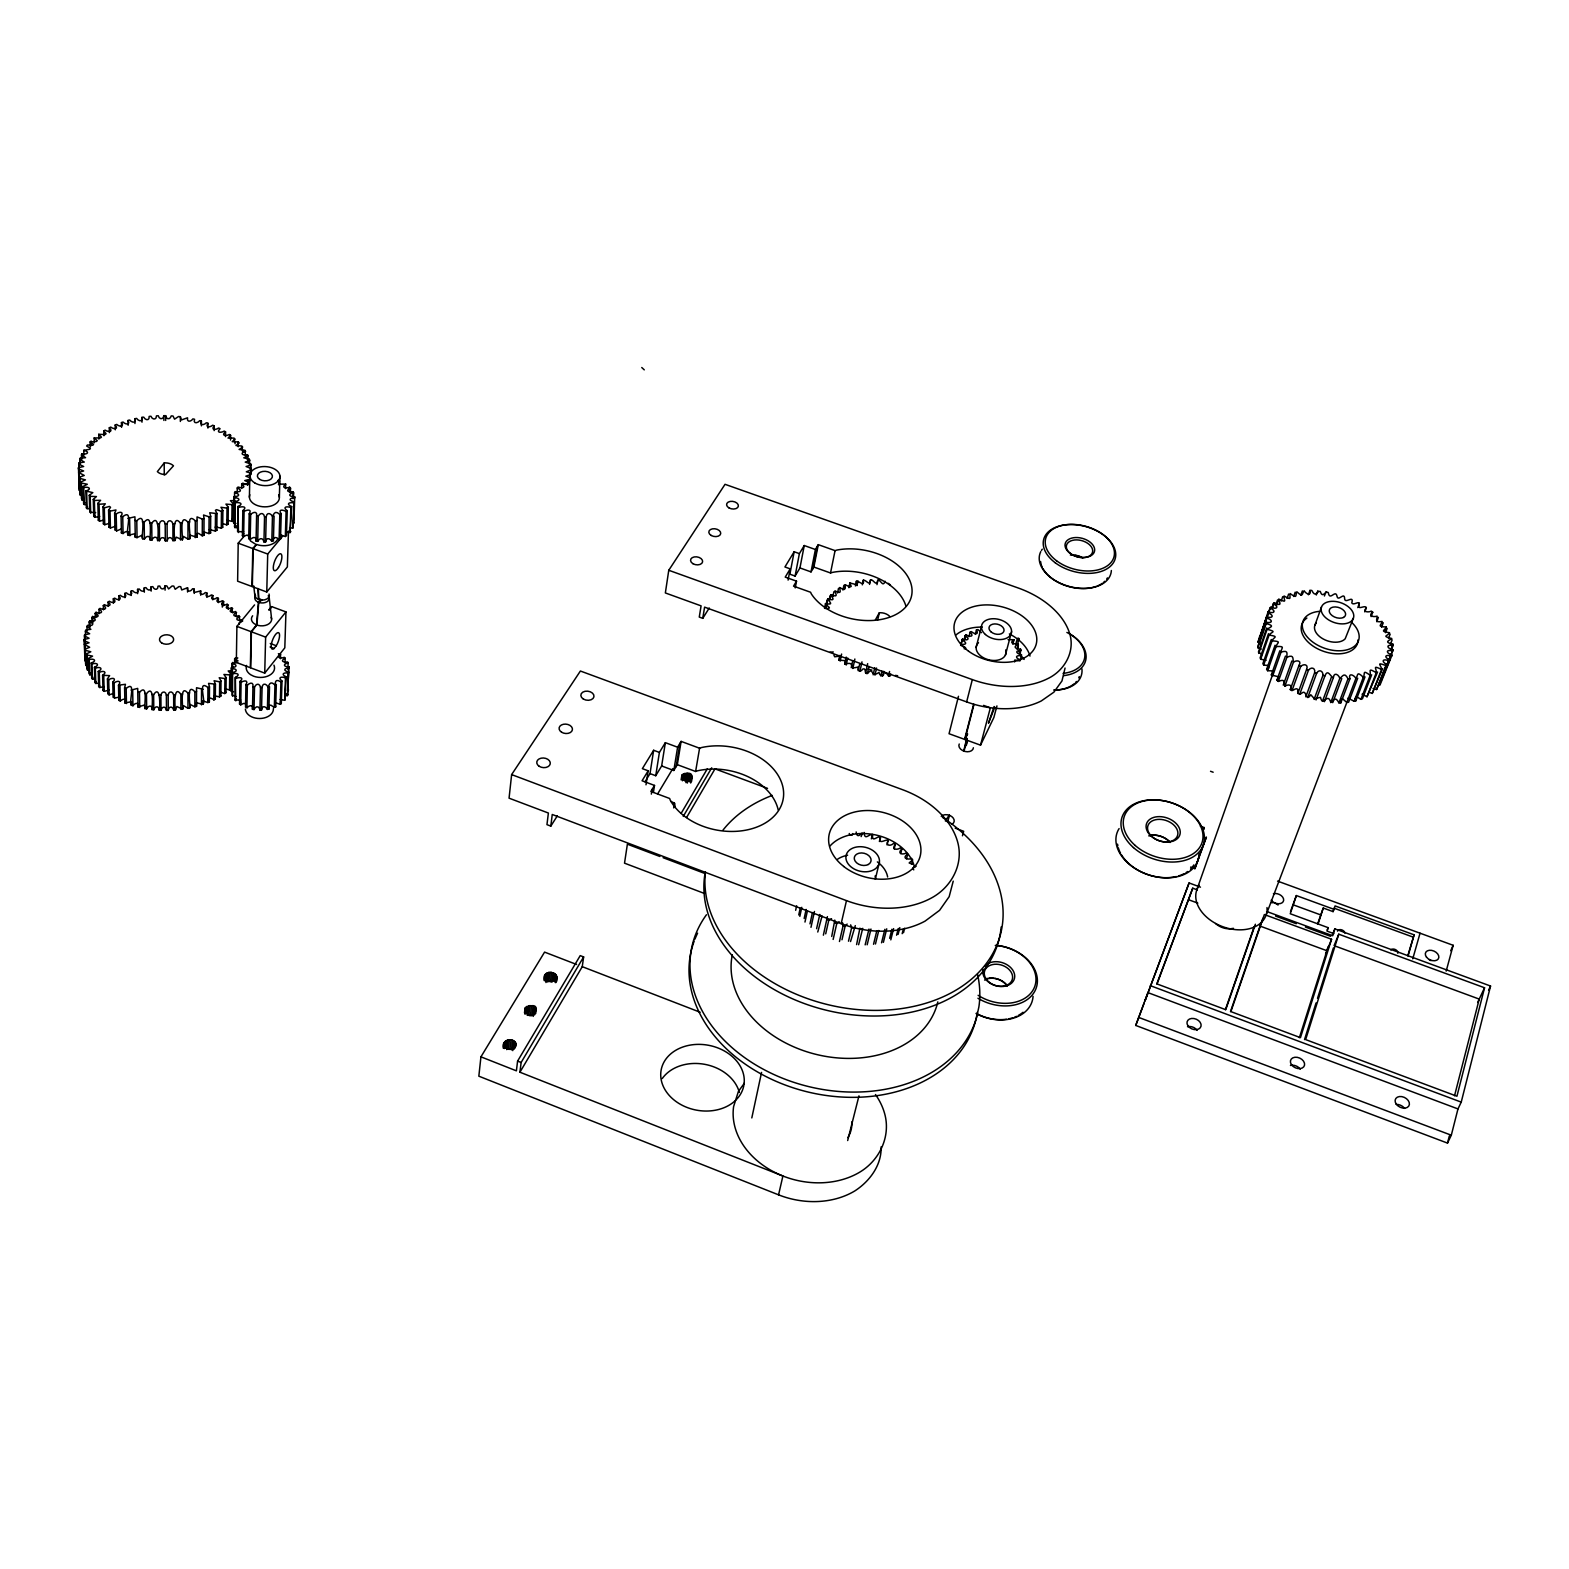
<?xml version="1.0" encoding="UTF-8"?>
<svg xmlns="http://www.w3.org/2000/svg" width="1569" height="1569" viewBox="0 0 1569 1569"><rect width="100%" height="100%" fill="white"/><g stroke="black" fill="none" stroke-linecap="round" stroke-linejoin="round"><path stroke-width="1.5" d="M187.554 592.023L187.554 587.728L181.729 589.964L180.71 586.708L179.023 586.531L175.198 589.277L173.767 586.1L172.06 586.002L168.628 588.963L166.785 585.865L165.059 585.865C164.706 589.924 160.705 589.983 159.763 586.041L158.057 586.139C158.057 590.513 154.095 590.14 152.801 586.629L151.114 586.826C151.467 591.278 147.663 590.787 145.937 587.591L144.27 587.885C145.368 592.533 141.132 591.866 139.21 588.963L137.582 589.356C139.484 594.082 134.64 593.455 132.659 590.689L131.09 591.18L131.168 595.494M232.31 670.787L228.191 670.944L230.82 673.984L229.721 674.905L223.936 674.474L226.152 677.671L224.936 678.534L219.209 677.749L221.013 681.064L219.68 681.848L214.07 680.73L215.443 684.143L208.559 683.398L209.481 686.889L207.951 687.516C197.243 678.926 205.97 701.068 203.087 704.344L196.498 702.794L196.498 706.364L194.85 706.795L190.124 704.422L189.672 707.992L187.966 708.325L187.966 693.263C179.611 683.143 182.945 706.521 182.651 709.188L176.866 706.521L175.493 709.992L173.728 710.11C172.767 706.03 168.667 705.952 168.256 710.345L166.471 710.365C165.941 705.972 161.882 706.148 161.019 710.286L159.234 710.188C158.861 705.579 155.017 705.815 153.801 709.776L152.036 709.58C152.566 704.775 148.251 705.207 146.682 708.855L144.936 708.56L144.387 704.991L138.033 707.089C139.916 702.167 134.954 702.539 132.953 705.736L131.325 705.226C128.481 701.774 136.66 679.789 126.167 688.438L124.598 687.85L125.461 684.3L118.499 685.202C122.362 680.671 116.871 680.358 114.125 682.986L112.752 682.221C117.204 677.945 111.83 677.396 108.712 679.75L107.437 678.906L109.634 675.631L102.593 675.298C108.006 671.807 103.064 670.277 99.278 672.395L98.259 671.414C104.064 668.394 99.396 666.276 95.336 668.316L94.454 667.296C100.494 664.707 96.454 662.295 91.963 664.04L91.218 662.961C97.455 660.882 93.924 658.097 89.178 659.588L88.57 658.47L92.571 656.136L86.981 654.979L86.53 653.842L90.806 651.763L85.412 650.292L85.118 649.115L89.649 647.291L84.334 644.329L89.06 642.78L84.157 640.721L84.177 639.524L89.06 638.269L84.471 635.916L84.648 634.739L89.668 633.758L85.412 631.169L85.746 630.012L90.865 629.326L86.981 626.502L87.452 625.364C92.336 626.561 95.552 623.54 89.139 621.952L89.766 620.853C94.375 622.285 98.278 619.461 91.885 617.539L92.649 616.48C96.788 618.127 101.24 615.852 95.179 613.322L96.062 612.322C99.886 614.126 104.672 612.283 99.004 609.302L100.024 608.36C103.397 610.38 108.791 608.85 103.319 605.536L104.456 604.653C107.516 606.791 113.105 605.732 108.104 602.045L109.359 601.221C112.125 603.477 117.773 602.869 113.321 598.828L114.655 598.103C117.185 600.456 122.794 600.26 118.911 595.945L120.342 595.279C122.696 597.75 127.972 597.966 124.853 593.396L126.363 592.807C128.501 595.436 133.561 595.887 131.09 591.18M196.792 533.99L197.008 537.226L190.28 535.225L189.79 538.755L187.986 539.069L187.986 522.261C178.768 511.827 182.965 536.99 182.377 539.854L176.277 537.147L174.826 540.56L172.963 540.658C171.904 536.618 167.746 536.382 167.197 540.834L165.314 540.834C164.667 536.461 160.646 536.618 159.528 540.677L157.645 540.56C157.547 535.912 153.311 536.284 151.918 540.069L150.055 539.873C150.389 535.088 146.172 535.559 144.407 539.069L142.583 538.755L141.995 535.206L137.052 537.637L135.267 537.226L135.189 533.656L128.207 535.284C125.03 531.695 134.051 507.826 122.735 516.691L121.088 516.083C124.461 511.219 118.773 511.553 116.184 514.102L114.635 513.396L116.008 509.964L110.026 511.141L108.575 510.356L110.536 507.258L109.399 506.434L104.299 507.866L102.966 507.003L105.28 503.806L99.063 504.277L97.866 503.355L100.612 500.295L94.356 500.433L93.277 499.452L96.435 496.569L90.198 496.353L89.276 495.314L92.826 492.627L85.864 490.999C92.551 488.959 88.55 486.213 83.706 487.626L83.079 486.508L87.315 484.252L81.411 483.036L80.941 481.899L85.452 479.879L79.744 478.349L79.45 477.192L84.236 475.446L78.627 472.446L83.628 470.975L78.45 468.856L78.47 467.68L83.647 466.503L78.803 464.11L78.98 462.953L84.295 462.051L79.803 459.423L80.156 458.285L85.55 457.677L81.47 454.833L81.961 453.716C87.021 455.069 90.61 451.852 83.745 450.342L89.884 449.244L90.374 448.244L86.648 446.027L87.452 444.988L92.885 445.263L93.532 444.302L90.139 441.889L96.454 441.477L97.258 440.654L94.179 437.967L100.514 437.908L101.436 437.143L98.749 434.299L105.064 434.574L106.064 433.75L103.809 430.906L105.123 430.122C107.908 432.22 113.909 432.083 109.3 427.807L110.713 427.082C113.262 429.298 119.185 429.573 115.204 425.022L116.714 424.395C118.95 426.748 124.873 427.278 121.46 422.571L123.068 422.022C125.089 424.513 130.737 425.297 128.05 420.472L129.697 420.021C131.561 422.689 136.856 423.591 134.875 418.746L136.601 418.374C138.327 421.276 143.112 422.198 141.936 417.393L143.701 417.119C145.211 420.276 149.683 421.08 149.153 416.432L150.938 416.256C152.134 419.707 156.547 420.296 156.469 415.863L158.273 415.765C159.136 419.531 163.431 419.845 163.843 415.667L165.667 415.687C166.137 419.727 170.374 419.766 171.237 415.903L173.041 416.001L174.551 419.178L178.552 416.511L180.357 416.707L181.416 419.943L187.554 417.805C186.378 422.473 191.183 421.845 192.869 418.884L194.576 419.276C192.752 424.003 197.871 423.336 199.734 420.629L201.401 421.12L201.381 425.866M189.672 707.992C190.673 705.285 185.868 682.025 194.87 691.733L196.537 691.301L196.537 687.732L203.166 689.281M189.79 538.755C191.143 535.813 185.26 510.729 195.282 520.849L197.047 520.437L197.047 516.907L202.342 519.045L204.029 518.535L203.539 515.005L209.089 516.829L210.697 516.24L209.716 512.769L216.993 513.593L215.424 510.278L216.62 509.65L221.464 511.357L222.876 510.592L220.974 507.277L227.015 508.14L228.29 507.297L225.936 504.1L232.055 504.61L233.212 503.708L230.447 500.668L234.781 500.57M194.203 593.415L194.223 589.14L192.595 588.748C190.81 591.886 186.691 592.278 187.554 587.728M194.85 706.795L194.87 691.733M195.242 537.637L195.282 520.849M196.498 706.364L196.537 691.301M197.008 537.226L197.047 520.437M200.675 595.2L200.695 590.905L194.379 592.454L194.223 589.14M201.479 704.873L201.558 689.811M204.029 518.535L203.95 535.304L202.264 535.813L202.342 519.045M206.873 597.338L206.912 593.043L205.402 592.494C203.166 595.161 198.616 595.534 200.695 590.905M207.912 428.062L207.951 423.316L206.363 422.747C204.225 425.258 199.047 425.787 201.401 421.12M209.481 686.889L209.363 701.931L207.853 702.559L207.951 687.516M210.697 516.24L210.579 532.989L208.971 533.597L209.089 516.829M212.796 599.829L212.835 595.534L211.403 594.906C208.991 597.318 204.029 597.554 206.912 593.043M214.149 430.612L214.188 425.846L212.678 425.199C210.305 427.435 204.911 427.886 207.951 423.316M209.363 701.931C206.343 697.303 211.148 697.283 213.874 699.892L214.012 684.849M209.481 529.616L215.345 531.028L215.483 514.279M213.874 699.892L215.306 699.186L215.443 684.143M215.345 531.028L216.836 530.322L216.993 513.593M218.366 602.633L218.405 598.358L217.071 597.632C214.365 599.986 209.226 599.888 212.835 595.534M213.933 695.753L219.523 696.871L219.68 681.848M215.404 526.929L221.288 528.106L221.464 511.357M219.523 696.871L220.856 696.087L221.013 681.064M221.288 528.106L222.7 527.341L222.876 510.592M222.308 607.105L222.347 602.829M223.563 605.771L223.622 601.496L222.367 600.692C219.503 602.81 214.345 602.476 218.405 598.358M225.505 436.633L225.563 431.887L224.249 431.063C221.249 432.985 215.639 432.907 220.072 428.71L218.66 427.984C216.071 430.024 210.423 430.318 214.188 425.846M220.484 692.164L224.759 693.537L224.936 678.534M221.955 523.36L226.799 524.87L227.015 508.14M224.759 693.537L225.975 692.674L226.152 677.671M226.799 524.87L228.093 524.026L228.29 507.297M228.348 609.184L227.27 604.045C224.053 606.105 219.209 605.359 223.622 601.496M230.545 440.065L230.604 435.319L229.407 434.456C226.466 436.437 220.425 435.633 225.563 431.887M834.786 920.081L831.727 936.458M225.093 688.811L229.505 689.929L229.721 674.905M226.799 520.123L231.82 521.339L232.055 504.61M230.82 673.984L230.604 688.987L229.505 689.929M231.643 611.949L231.702 607.674C228.329 609.674 223.328 608.282 228.407 604.908M231.82 521.339L232.977 520.418L233.212 503.708M237.605 662.295L232.134 663.491C237.821 664.648 237.037 667.453 231.486 667.511L231.212 691.164L233.467 691.792M235.978 523.477L233.604 522.83L233.918 496.628C239.782 496.628 240.449 494 234.585 492.666L234.977 491.627C239.939 492.529 243.136 490.469 237.252 487.959L238.037 487.037C242.077 488.469 246.745 487.704 241.724 483.899L242.881 483.154C248.647 486.429 248.785 483.448 249.157 480.251L250.157 480.663M231.212 691.164L231.486 667.511M233.604 522.83L233.918 496.628M231.996 672.532L232.134 663.491M232.663 612.871L231.702 607.674M234.428 504.08L234.585 492.666M235.095 443.772L234.095 438.084L228.035 438.084L230.604 435.319M235.919 696.381L232.114 695.185L232.447 672.611C238.351 671.395 236.899 668.492 231.526 668.59M232.369 671.493L232.506 662.451M237.586 528.086L234.565 526.831L234.938 501.688C241.234 500.55 239.508 497.648 233.958 497.706M232.565 696.224L232.447 672.611M235.056 527.87L234.938 501.688M234.585 663.236L234.644 658.705L237.821 657.96M237.174 492.529L237.252 487.959M238.213 446.714L238.272 441.968L232.232 441.634L235.173 439.026M240.743 700.049L234.977 699.97L235.33 677.396C240.783 674.768 237.547 672.728 232.898 673.65M235.33 662.295L235.409 657.784M243.666 531.754L237.586 531.597L237.978 506.473C244.038 503.924 240.037 501.982 235.409 502.727M236.507 616.813L235.683 611.537C232.055 613.302 227.074 611.537 232.742 608.595M254.551 604.908L236.899 626.384L236.331 662.451L250.354 667.727L251.099 631.679L256.59 624.933L258.434 602.28L260.846 599.358L259.885 599.005M244.254 536.088L238.213 543.188L237.625 581.197L252.021 586.531L252.786 548.542L256.296 544.639M235.801 700.892L235.33 677.396M238.468 532.538L237.978 506.473M241.665 488.469L241.724 483.899M239.841 620.951L239.135 615.636C235.075 617.343 230.82 615.068 236.586 612.538M242.665 451.833L241.92 446.047L235.958 445.518L239.233 442.948L238.272 441.968M269.103 706.795L268.927 709.09L267.397 709.404C265.475 705.873 261.925 705.481 261.533 710.012L259.944 710.031C259.218 705.697 255.747 705.834 254.021 709.561L252.472 709.306C253.433 704.481 249.491 704.952 246.921 707.815C245.98 704.775 246.196 701.323 240.704 704.854L239.547 704.089L239.939 681.515C244.509 677.671 239.998 676.886 236.154 678.318M278.36 484.193L285.676 484.076C280.851 487.9 285.95 488.606 289.657 487.233L290.54 488.155C284.754 490.724 288.618 492.548 293.148 491.842L293.638 492.862C287.382 494 289.265 496.883 294.697 496.824L294.776 497.883C288.873 497.883 288.421 500.55 294.188 501.845L293.834 502.884C288.794 501.982 285.774 504.1 291.657 506.591L290.873 507.513C286.833 506.002 282.008 506.983 287.245 510.709L286.088 511.474C282.812 509.533 277.654 509.199 281.243 513.926L280.518 538.991L279.105 539.54C274.398 535.147 273.712 538.716 271.81 541.364C269.79 537.951 266.102 537.304 265.612 541.913L263.945 541.913C263.121 537.579 259.571 537.677 257.708 541.383L256.061 541.089C256.845 536.245 252.942 536.814 250.197 539.54C249.471 536.382 249.294 533.146 243.626 536.52L242.41 535.755L242.842 510.611C247.784 506.728 242.705 506.101 238.861 507.395M240.704 704.854L241.096 682.28L239.939 681.515M243.626 536.52L244.078 511.376L242.842 510.611M245.588 456.148L245.019 450.323L239.116 449.46L242.744 447.087M247.412 459.501L247.51 454.755C242.607 455.951 239.135 452.97 245.686 451.401M247.667 485.331L247.745 480.761M247.941 460.6L247.51 454.755M249.294 464.032L249.393 459.286L243.783 457.795L248.02 455.853M249.667 465.169L249.393 459.286M245.529 707.286L245.941 684.712C248.843 680.024 244.333 680.279 241.096 682.28M248.726 538.991L249.196 513.867C252.276 509.082 247.314 509.552 244.078 511.376M249.412 497.216L249.824 475.995M250.51 471.053L250.648 463.914L245.235 462.11L249.765 460.423M250.726 472.191L250.648 463.914M246.921 707.815L247.353 685.241C250.02 682.397 253.766 681.946 252.962 686.751L252.472 709.306M250.197 539.54L250.687 514.416C253.374 511.729 257.571 511.063 256.61 515.966L256.061 541.089M79.019 485.723L79.038 484.546M262.121 599.829L258.748 602.398L256.904 625.05L251.413 631.797L250.667 667.845L264.73 673.121L284.813 647.84L285.95 611.91L271.868 606.673L269.162 609.988M277.909 538.579A14.807 9.571 2 0 1 256.63 544.482L253.119 548.66L252.334 586.649L266.769 592.003L287.362 566.919L288.461 531.44M254.021 709.561L254.511 687.026C256.257 683.28 259.728 683.143 260.493 687.477L259.944 710.031M257.708 541.383L258.238 516.26C260.14 512.573 263.69 512.455 264.553 516.789L263.945 541.913M261.533 710.012L262.082 687.457C262.474 682.927 266.044 683.358 267.985 686.869C269.711 684.143 270.299 680.554 274.967 684.947C275.595 681.809 275.183 678.494 280.929 681.848L282.008 681.064C277.34 677.396 281.381 676.298 285.46 677.808L286.205 676.847C280.694 674.435 283.401 672.238 288.265 673.081L288.618 672.042C283.146 670.806 283.558 668.1 289.167 668.021L289.108 666.962C283.95 666.943 282.224 664.197 288.108 662.981L287.637 661.941C283.224 662.589 279.812 660.863 285.185 658.254L284.342 657.333C280.655 658.745 276.085 657.96 280.576 654.195L278.38 653.704M265.612 541.913L266.22 516.809C266.73 512.18 270.437 512.886 272.457 516.279C274.183 513.534 275.124 510.082 279.812 514.455L281.243 513.926M264.73 673.121L265.632 637.112L285.95 611.91M266.769 592.003L267.711 554.034L282.597 536.206M267.397 709.404L267.985 686.869M271.81 541.364L272.457 516.279M268.927 709.09L269.515 686.575M273.398 541.089L274.085 516.005M279.262 485.449L279.4 480.898L277.929 480.369M279.36 497.314L279.949 476.133M268.927 705.579L270.849 705.128L274.32 707.462L274.967 684.947M279.105 539.54L279.812 514.455M274.32 707.462L275.673 706.893L276.321 684.378M280.439 658.705L280.576 654.195M285.538 488.626L285.676 484.076M275.673 702.755L280.243 704.344L280.929 681.848M280.518 534.892L285.342 536.52L286.088 511.474M280.243 704.344L281.302 703.559L282.008 681.064M287.245 510.709L286.46 535.774L285.342 536.52M289.52 491.783L289.657 487.233M285.028 662.746L285.185 658.254M290.402 492.705L290.54 488.155M280.067 699.46L284.734 700.304L285.46 677.808M286.597 532.166L290.069 532.558L290.873 507.513M284.734 700.304L286.205 676.847M290.069 532.558L291.657 506.591M292.932 498.667L293.148 491.842M287.892 669.708L288.108 662.981M293.501 497.412L293.638 492.862M285.146 695.832L287.519 695.577L288.265 673.081M289.539 528.106L293.011 527.91L293.834 502.884M287.519 695.577L288.618 672.042M293.011 527.91L294.188 501.845M287.441 690.85L289.108 666.962M292.913 523.242L293.952 522.908L294.697 496.824M555.956 982.547C562.526 971.309 541.285 967.896 544.168 980.566M544.796 975.722C544.188 981.9 554.916 983.488 556.603 977.722M503.963 1043.503C503.041 1050.583 516.26 1051.505 516.123 1044.287C514.142 1036.344 500.609 1039.776 503.394 1048.347M1020.242 660.294L1021.517 654.685C1016.281 653.763 1014.378 650.527 1020.929 650.331L1020.556 649.174C1016.006 649.174 1012.064 646.546 1018.399 644.839L1017.614 643.721C1013.652 644.388 1008.749 642.957 1014.005 639.74L1008.063 639.622M279.4 480.898L278.694 483.429M864.146 832.433C864.519 841.749 869.775 832.629 872.599 835.022C871.697 843.867 878.405 834.316 880.523 837.669C878.405 845.456 885.308 838.866 888.113 840.376C885.132 845.593 890.29 846.652 893.644 843.416L895.291 844.416L894.193 848.927M131.325 705.226L131.718 701.657L124.912 702.971L124.598 687.85M823.372 935.183L827.412 916.61M890.819 674.042C889.466 680.26 887.289 671.552 884.053 672.65C883.975 677.2 879.366 676.533 879.013 672.336C870.52 678.808 873.678 666.139 867.834 673.16C863.715 675.337 866.872 667.688 862.95 668.963C860.498 672.905 856.968 670.708 858.184 666.943C846.103 670.512 857.321 660.686 844.691 664.177L846.201 657.078M128.207 535.284C130.874 530.302 125.343 530.773 123.068 533.558L121.421 532.97L121.088 516.083M1308.409 594.788L1309.958 590.415L1311.802 590.415C1315.763 598.456 1316.979 590.375 1320.255 591.415C1322.687 599.142 1325.217 590.258 1328.296 592.572C1329.688 601.712 1335.513 588.846 1337.023 596.24C1338.043 602.221 1344.535 591.219 1344.633 598.73C1344.947 604.418 1354.322 594.337 1351.772 602.947C1353.674 606.203 1360.637 599.064 1359.009 605.477C1357.46 610.655 1366.089 604.085 1366.207 608.066C1362.088 612.106 1368.756 612.616 1371.306 611.106L1372.738 612.243L1371.11 616.597M576.568 964.464L544.58 952.108L480.938 1056.839L478.839 1076.177L778.557 1194.833A77.058 61.132 14.2 0 0 854.85 1190.91C869.677 1181.32 881.758 1165.1 881.111 1146.861M511.631 774.596L846.476 900.626A85.726 61.348 13.5 0 0 931.005 898.213C951.128 887.642 963.935 864.539 957.639 841.965A85.726 61.348 13.5 0 0 902.508 789.678L580.393 671.022L511.631 774.596L509.062 798.17L548.385 813.036L546.953 824.647L550.817 826.118L557.328 815.841M1382.74 675.003L1393.017 649.743C1386.898 648.605 1385.584 644.074 1393.056 645.526L1392.939 644.212C1383.427 641.976 1388.996 640.858 1391.781 638.505C1381.21 635.837 1387.663 636.328 1389.565 632.738C1379.386 631.15 1384.662 630.758 1386.349 627.031C1376.268 626.482 1381.426 625.403 1382.171 621.461C1373.895 622.834 1377.366 619.324 1377.131 616.127C1373.699 617.402 1367.442 615.97 1372.738 612.243M1392.88 651.037C1385.819 648.958 1385.643 653.037 1392.017 655.058L1391.605 656.254C1385.192 653.881 1383.368 657.176 1389.918 660.019L1389.271 661.118C1383.505 658.176 1380.249 660.961 1386.78 664.55L1385.898 665.531C1375.327 661.687 1381.505 665.217 1381.544 669.433C1371.679 664.746 1376.876 668.61 1376.268 672.709C1367.305 667.374 1371.051 671.257 1370.168 675.337C1361.951 669.178 1365.403 673.709 1363.343 677.239C1356.244 670.551 1358.381 675.239 1355.93 678.416C1354.086 674.945 1347.987 672.336 1349.928 678.769L1340.828 702.853L1338.945 702.873C1335.317 695.597 1333.454 700.696 1330.787 702.5C1327.668 691.439 1322.667 707.717 1320.529 697.342C1314.351 698.303 1315.881 700.755 1310.782 694.694C1305.526 703.128 1306.918 689.066 1302.054 692.949C1298.818 696.283 1297.014 692.282 1297.896 689.458C1295.366 686.791 1292.778 692.635 1290.267 689.595L1298.955 665.452C1302.133 660.667 1296.798 659.804 1293.484 662.098C1292.562 659.019 1294.327 653.94 1286.913 657.274C1286.482 654.096 1289.09 649.625 1281.069 652.076C1280.971 648.017 1286.188 645.997 1276.107 646.565C1276.911 642.545 1282.501 641.466 1272.086 640.858C1273.302 637.034 1279.853 636.72 1269.066 635.072C1271.4 631.601 1277.656 632.013 1267.085 629.267C1270.105 627.031 1275.734 626.011 1266.203 623.579L1266.144 622.265C1273.479 623.717 1272.537 619.402 1266.399 618.088L1266.595 616.833C1273.381 618.912 1274.263 614.832 1267.674 612.891L1268.125 611.714C1274.224 614.263 1276.735 610.792 1269.988 608.066L1270.694 607.007C1276.048 609.87 1279.99 607.203 1273.322 603.712L1274.244 602.751C1282.912 606.909 1279.343 602.555 1278.715 599.064C1288.169 603.575 1283.403 599.946 1284.05 595.965C1292.581 601.064 1289.188 597.436 1290.13 593.533C1297.798 599.26 1295.151 595.298 1296.857 591.768C1303.564 598.122 1301.701 593.69 1304.114 590.728C1305.957 593.945 1311.566 596.534 1309.958 590.415M1383.583 674.984L1383.721 673.689M503.865 1047.17L504.433 1042.326M1290.267 689.595C1293.405 684.849 1288.169 683.79 1284.854 686.241C1283.834 683.143 1285.933 678.141 1278.323 681.436L1276.891 680.24L1285.462 656.077M504.433 1048.543L505.296 1041.306M505.61 1047.739L506.473 1040.482M506.748 1049.622L507.885 1039.953M508.297 1049.386L509.454 1039.737M509.905 1049.484L511.043 1039.835M511.416 1049.916L512.573 1040.247M512.769 1050.622L513.926 1040.973M514.142 1049.171L515.024 1041.914M515.181 1047.876L515.77 1043.052M778.557 1194.833L782.911 1176.005L519.927 1072.215L582.256 966.681L583.629 956.933L580.216 955.619L517.593 1061.095L516.397 1070.842L480.938 1056.839M524.497 1012.888L525.085 1008.043C547.601 996.884 529.341 1029.892 525.085 1008.043M525.027 1014.3L525.929 1007.043M526.184 1013.496L527.086 1006.259M519.927 1072.215L521.124 1062.488L583.629 956.933M527.282 1015.398L528.478 1005.729M550.817 826.118L552.249 814.488L841.161 923.67A85.059 61.387 13.6 0 0 925.063 921.121L939.576 910.334L949.167 896.664L953.226 881.15M528.812 1015.182L530.008 1005.513M530.381 1015.28L531.597 1005.631M531.891 1015.692L533.107 1006.043M533.225 1016.398L534.441 1006.729M534.617 1014.908L535.519 1007.671M535.657 1013.613L536.284 1008.789M544.62 979.429L545.227 974.604M545.129 980.88L546.051 973.623M545.934 982.527L547.189 972.858M547.306 982.017L548.562 972.349M548.817 981.802L550.072 972.152M550.366 981.919L551.641 972.25M551.857 982.312L553.131 972.662M553.504 980.586L554.465 973.349M554.583 981.508L555.544 974.251M555.308 982.586L556.269 975.349M555.995 981.351L556.642 976.526M84.981 651.076L85.138 649.899M668.767 570.273L972.329 679.593A77.214 50.561 14.4 0 0 1047.523 678.749C1064.743 670.669 1075.824 651.017 1069.274 632.327A77.214 50.561 14.4 0 0 1018.085 587.944L725.035 484.311L668.767 570.273L665.354 592.945L701.088 605.869L699.264 617.068L702.755 618.343L709.247 607.987M885.112 581.256C882.641 588.218 880.503 578.608 877.699 580.393C876.424 587.708 872.835 578.02 870.383 580.197C870.442 587.1 865.892 579.549 863.323 580.138C864.656 587.492 859.263 580.785 856.38 581.236L855.38 585.943M645.997 784.814L648.174 770.81L642.368 768.653L653.645 750.276L659.392 752.414L655.744 775.733L650.017 773.595L653.645 750.276M651.351 794.11L652.076 789.442M653.41 792.423L654.508 785.422L642.074 780.774L648.174 770.81M661.647 765.966L665.354 742.667L677.612 747.217L673.807 770.497L661.647 765.966L655.744 775.733M1340.828 702.853L1340.828 698.989M676.141 766.613L679.946 743.314M673.807 770.497L677.318 764.672L681.123 741.392L699.578 748.217L701.676 747.511A59.406 42.167 10.1 0 1 779.008 776.871A59.406 42.167 10.1 0 1 747.511 829.824A59.406 42.167 10.1 0 1 670.296 800.288L669.649 798.484L650.86 791.462L654.508 785.422M702.755 618.343L704.599 607.144L966.641 701.912A76.665 50.659 14.4 0 0 1041.326 700.931L1053.897 692.164L1061.978 680.926L1065.057 668.041M1261.26 643.878L1258.103 642.211L1258.299 640.956L1266.595 616.833M673.729 807.898L674.493 803.171L670.865 801.386M681.123 779.891L681.907 775.184C701.402 766.084 686.692 793.502 681.907 775.184M681.809 779.067L682.593 774.36M682.417 780.793L683.594 773.713M683.633 780.381L684.81 773.301M684.986 780.224L686.183 773.144M686.006 782.676L687.575 773.242M687.359 783.049L688.948 773.615M688.987 781.284L690.183 774.223M689.987 782.088L691.184 775.008M690.693 783.009L691.89 775.949M691.478 781.656L692.282 776.949M677.318 764.672L695.616 771.477L699.578 748.217M788.089 580.099L790.207 568.861L784.931 566.978L794.149 551.758L799.386 553.622L804.25 545.541L815.409 549.503L818.292 544.659L835.061 550.621L836.905 550.052A53.503 34.871 11.9 0 1 907.157 575.548A53.503 34.871 11.9 0 1 881.425 619.402A53.503 34.871 11.9 0 1 811.251 593.768L810.604 592.258L793.541 586.159L796.522 581.158L785.226 577.117L790.207 568.861M794.149 551.758L789.893 574.195L795.091 576.058L799.955 567.939L804.25 545.541M795.091 576.058L799.386 553.622M795.228 587.904L796.522 581.158M799.955 567.939L811.016 571.901L815.409 549.503M812.938 568.664L817.331 546.267M811.016 571.901L813.88 567.056L818.292 544.659M813.88 567.056L830.531 572.979L835.061 550.621M824.529 608.341L825.49 603.594C834.453 605.242 829.275 602.025 827.726 598.966C836.277 601.437 832.237 597.75 830.903 594.71C839.023 597.887 835.512 594.004 834.924 590.866C842.435 594.729 839.729 590.591 839.729 587.512C846.593 591.984 844.671 587.649 845.24 584.707L849.888 587.041L851.202 586.394L849.868 582.962L857.007 584.786L856.38 581.236M825.667 607.144L827.118 600.025M825.804 608.439L827.726 598.966M829.099 600.397L830.06 595.671M829.923 599.436L830.903 594.71M832.923 596.455L833.884 591.729M837.552 592.984L838.532 588.257M842.906 590.042L843.887 585.315M844.259 589.434L845.24 584.707M848.888 587.689L849.868 582.962M844.691 664.177L846.083 660.706L838.768 660.157L839.768 655.411M840.121 661.137L841.612 654.038M856.988 585.629L857.988 580.922M862.322 584.845L863.323 580.138M846.181 665.06L847.711 657.96M795.66 910.314L796.621 905.784M751.806 1117.932L761.553 1072.411M124.912 702.971C128.128 698.225 122.833 698.342 120.303 701.029L118.832 700.343L118.499 685.202M851.222 667.727L852.751 660.608M869.54 584.413L870.56 579.706M798.758 914.962L800.21 908.176M852.83 668.492L854.87 659M799.837 916.374L801.779 907.313M804.171 918.493L806.133 909.432M858.223 670.708L859.773 663.609M876.973 584.649L877.993 579.922M804.975 922.062L807.447 910.746M859.93 671.336L861.989 661.863M809.977 923.866L812.467 912.55M865.578 673.101L867.657 663.628M877.718 619.912L879.287 612.832L880.405 612.734A9.434 6.217 12.4 0 1 889.172 615.872L889.8 616.617M810.977 927.318L814.468 911.471M867.363 673.572L868.932 666.472M816.606 928.691L819.803 914.452M873.168 674.827L874.757 667.727M874.972 675.141L876.561 668.041M817.763 932.025L822.097 915.904M880.856 675.886L881.915 671.159M882.661 676.043L883.72 671.297M825.706 933.83L828.765 920.258L831.531 918.669M888.485 676.239L889.564 671.512M833.139 939.439L836.748 923.631L839.18 921.729M121.421 532.97L121.696 531.793M861.126 836.61C865.186 826.471 857.38 842.259 856.164 831.962M841.161 923.67L846.476 900.626M839.454 941.498L843.122 925.69L842.592 922.847M841.984 939.772L845.122 926.24L847.142 924.063M871.364 838.846L872.403 834.355M848.496 941.204L851.673 927.671L850.673 924.847M850.535 941.557L855.301 925.632M963.719 751.061L966.72 738.332M964.052 751.178L967.073 738.469M994.805 707.188L988.47 723.211L994.099 706.521M879.385 841.514L880.444 837.003M856.596 944.597L859.93 928.122M858.616 944.734L862.734 928.318M879.424 862.048L875.325 879.228A16.926 12.258 13.4 0 0 875.09 875.973M852.693 833.57C853.183 836.1 849.202 835.61 849.26 833.492M887.034 844.887L888.113 840.376M865.166 944.852L868.971 929.083M867.167 944.793L870.972 929.025M873.541 944.263L876.836 930.731M875.463 943.989L878.777 930.476M900.743 853.556L901.842 849.045L900.351 847.907C896.683 850.535 891.074 849.339 895.291 844.416M881.562 942.792L884.896 929.299M883.386 942.341L886.74 928.828M906.549 858.714L907.667 854.203L906.372 852.948C902.312 855.262 896.84 853.477 901.842 849.045M960.797 644.663L962.425 639.152C967.426 641.015 970.74 639.073 965.131 635.661L966.033 634.837C969.956 637.151 974.722 636.779 970.093 632.17L971.329 631.581C974.369 634.209 979.409 635.249 976.467 629.875L977.958 629.561L981.488 632.68M961.307 643.643L962.425 639.152M889.662 938.282L891.898 929.26M964.013 640.172L965.131 635.661M964.915 639.328L966.033 634.837M890.8 939.87L893.604 928.613M911.55 864.303L912.687 859.812L911.589 858.439C907.274 860.283 901.587 857.87 907.667 854.203M968.975 636.661L970.093 632.17M896.585 935.222L898.272 928.456M898.115 934.379L899.802 927.632M958.482 696.303L949.049 733.723L964.602 739.372L967.308 733.821M847.672 1140.545L858.969 1095.848M975.33 634.366L976.467 629.875M902.175 933.673L903.313 929.181M1457.974 1108.93L1147.9 992.608L1135.74 1025.44L1447.501 1143.095L1451.305 1135.211L1457.974 1108.93L1461.229 1102.124L1490.55 986.038L1334.866 928.868L1332.277 935.242M903.509 932.692L904.666 928.181M976.134 647.428L981.449 626.521M1484.549 987.764L1456.934 1096.241L1305.643 1039.6L1338.769 934.202L1484.549 987.764L1477.645 1002.473M1447.501 1143.095L1449.325 1135.976M966.641 701.912L972.329 679.593M1454.541 1095.77L1479.234 999.1L1334.081 945.656L1338.769 934.202M964.602 739.372L973.623 704.344M996.943 705.913L993.844 717.563L980.527 745.157L964.935 739.489L973.976 704.461M965.896 745.51L967.092 740.862M966.249 745.608L967.465 740.901M980.527 745.157L990.353 707.835L983.586 705.383M1005.396 655.116L1011.574 631.719M1012.829 644.212L1014.005 639.74M962.464 835.787L963.66 831.295L955.188 828.157M1017.202 649.331L1018.399 644.839M1019.36 653.645L1020.556 649.174M1019.732 654.803L1020.929 650.331M1446.187 971.093L1453.169 945.303L1277.578 881.111M182.651 709.188L183.573 705.677L187.966 708.325M1412.767 958.816L1420.043 933.202M1407.785 955.717L1414.1 934.83L1335.082 905.921L1333.081 911.628L1323.255 908.02L1317.568 924.004M1408.119 955.776L1414.1 934.83M182.377 539.854L183.357 536.382L187.986 539.069M1304.525 1039.6L1316.058 1002.944M1317.509 998.355L1333.375 947.951M1299.387 1037.678L1326.923 950.736L1259.985 926.063L1262.908 918.375M1331.571 939.262L1300.446 1037.658L1230.88 1011.613L1264.359 914.55L1331.571 939.262L1325.53 954.148M1334.866 928.868L1332.689 935.752L1266.595 911.452M1333.081 911.628L1334.16 908.216L1413.12 937.105M1334.003 909.334L1296.347 895.566L1290.248 913.746L1328.159 927.671L1327.041 931.123L1333.885 933.633M1318.078 924.023L1323.255 908.02M1290.522 911.511L1296.347 895.566M1260.084 637.504L1268.125 611.714M1258.103 642.211L1269.988 608.066M1263.143 628.914L1269.929 609.184M825.49 603.594C826.353 606.262 834.08 608.811 824.98 608.419M1261.241 649.135L1257.887 647.722L1257.828 646.389L1266.144 622.265M1257.887 647.722L1266.203 623.579M1271.812 608.086L1273.322 603.712M1272.734 607.144L1274.244 602.751M1262.241 654.567L1258.436 652.057L1266.771 627.914M1258.75 653.41L1267.085 629.267M1276.068 604.261L1277.578 599.888M1276.46 605.634L1277.97 601.26M1230.488 1011.593L1259.985 926.063M1266.065 660.314L1260.691 659.215L1260.123 657.842L1268.497 633.699M1260.691 659.215L1269.066 635.072M1281.206 601.025L1282.716 596.651M1202.893 831.433L1204.227 827.589L1200.344 826.177M1189.086 882.955L1145.076 1000.689L1189.086 882.955L1200.481 887.152M1269.027 665.648L1263.673 665.021L1262.868 663.648L1271.282 639.505M1225.389 1009.671L1254.239 926.534M1255.377 924.239L1225.742 1009.691L1156.804 983.861L1192.734 888.191L1197.324 889.878M1263.673 665.021L1272.086 640.858M1287.11 598.417L1288.62 594.043M1190.616 867.088L1194.911 868.657L1201.383 850.163M1202.207 847.946L1201.403 850.261L1206.404 837.042L1194.911 868.657M1273.283 670.904L1267.654 670.728L1266.614 669.394L1275.067 645.232M118.832 700.343L120.185 697.205M1267.654 670.728L1276.107 646.565M1293.68 596.495L1295.209 592.121M1157.02 984.077L1192.734 888.191M1276.891 680.24L1279.245 676.984L1271.321 674.945L1279.814 650.782M1196.872 889.662L1273.381 672.434M1272.557 676.219L1281.069 652.076M1300.819 595.279L1302.368 590.905M1278.323 681.436L1286.913 657.274M1283.246 685.143L1291.875 661M1316.313 595.024L1317.882 590.67M1284.854 686.241L1293.484 662.098M1324.413 596.004L1325.982 591.65M1314.861 625.325L1321.471 606.987M1292.013 690.576L1300.721 666.433C1303.721 663.412 1308.781 664.452 1306.604 669.375L1297.838 693.518M1299.701 694.341L1308.468 670.218C1311.213 666.511 1315.665 667.825 1314.645 672.689L1305.82 696.813M1307.761 697.499L1316.587 673.376C1318.764 668.904 1323.236 670.728 1322.961 675.317L1314.077 699.441M1316.038 699.951L1324.942 675.847C1327.884 668.414 1330.218 676.729 1333.395 677.592C1333.846 671.787 1338.828 674.493 1339.808 678.416C1342.495 676.612 1344.358 671.532 1348.026 678.789L1349.928 678.769M1322.451 701.343L1331.395 677.239M1353.419 618.127L1351.988 620.5A16.926 10.453 18.9 0 1 1324.511 616.597A16.926 10.453 18.9 0 1 1333.807 601.339A16.926 10.453 18.9 0 1 1353.419 618.127L1345.182 638.799A16.828 10.473 19 0 1 1323.216 638.995A16.828 10.473 19 0 1 1316.332 622.971M1357.793 607.595L1359.401 603.261M1324.413 701.696L1333.395 677.592M121.146 528.988L116.557 530.969L115.439 529.126M675.239 807.172L674.493 803.171M1330.787 702.5L1339.808 678.416M1364.755 611.871L1366.383 607.517M1332.728 702.657L1341.77 678.573M1135.74 1025.44L1144.232 1002.944M1338.945 702.873L1348.026 678.789M1203.188 830.334L1204.227 827.589M1376.739 621.697L1378.386 617.362M1266.065 915.119L1346.555 703.147M1342.554 698.754L1346.79 702.461L1355.93 678.416M1346.79 702.461L1348.575 702.265L1357.715 678.2M1381.583 627.11L1383.25 622.756M1348.046 698.107L1354.165 701.284L1363.343 677.239M1354.165 701.284L1355.812 700.892L1365.01 676.867M1384.682 631.385L1386.349 627.031M1385.525 632.719L1387.192 628.384M1356.342 696.459L1360.931 699.362L1370.168 675.337M1360.931 699.362L1362.441 698.793L1371.679 674.768M1388.506 638.465L1390.173 634.111M1362.069 694.184L1367.011 696.734L1376.268 672.709M1259.377 637.014L1260.711 635.896M1367.011 696.734L1377.582 671.983M1390.467 644.212L1392.154 639.858M1368.776 692.106L1372.247 693.42L1381.544 669.433M1372.247 693.42L1382.662 668.551M1391.252 648.546L1392.939 644.212M1391.37 649.88L1393.056 645.526M1373.052 688.516L1376.601 689.517L1385.898 665.531M1376.601 689.517L1386.78 664.55M1384.564 671.512L1393.017 649.743M1379.073 684.947L1389.271 661.118M1379.975 685.104L1392.017 655.058M1327.237 929.946L1328.159 927.671M1326.648 950.637L1328.374 946.382M175.493 709.992C174.728 707.639 173.453 683.554 180.866 694.361L180.906 709.423M1450.717 950.716L1453.169 945.303M174.826 540.56C174.296 538.03 172.237 512.122 180.494 523.261L180.533 540.069M239.547 704.089L240.881 701.99M1488.569 990.235L1490.55 986.038M949.206 815.233L945.303 820.842L946.323 821.215M949.539 815.35L947.656 821.705L946.656 821.332M120.127 696.871L114.478 698.127L113.674 696.224M964.935 739.489L967.661 733.959M242.41 535.755L243.823 533.676M838.768 660.157L840.003 658.196M115.282 526.301L110.418 528.008L108.987 527.243L109.575 526.125M875.404 619.873L879.287 612.832M168.256 710.345L168.177 695.263C168.413 690.831 172.865 690.87 173.649 695.028L173.728 710.11M686.575 817.508L714.993 768.869L767.535 788.364M681.279 813.134L707.344 768.771M683.241 816.429L711.718 767.81M657.686 793.816L672.826 768.614M677.612 747.217L681.123 741.392M167.197 540.834L167.079 524.007C167.452 519.535 172.002 519.77 172.884 523.85L172.963 540.658M659.392 752.414L665.354 742.667M645.036 781.774L650.017 773.595M113.733 693.321L109.085 694.89L108.536 692.949M1262.398 631.111L1262.319 632.719M109.281 523.32L104.731 524.732L103.397 523.889L104.142 522.81M274.104 648.468A8.826 2.961 -68.9 0 1 272.025 641.544A8.826 2.961 -68.9 0 1 278.909 632.895A8.826 2.961 -68.9 0 1 276.281 645.742L274.104 648.468L270.103 646.958M161.019 710.286L160.881 695.185C161.568 691.007 166.02 690.85 166.373 695.283L166.471 710.365M890.447 584.982L888.152 583.295M744.098 1083.571L738.43 1091.357L733.606 1106.576A77.626 61.171 14.2 0 0 773.89 1171.906A77.626 61.171 14.2 0 0 859.734 1172.161C878.875 1160.746 890.251 1138.035 885.23 1115.912A77.626 61.171 14.2 0 0 875.482 1094.534M159.528 540.677L159.391 523.83C160.215 519.672 164.745 519.614 165.196 524.007L165.314 540.834M833.923 655.234L834.728 656.783L839.827 656.097M109.124 690.144L104.162 691.36L103.005 690.438L103.848 689.379M268.848 609.87L271.535 606.556M104.417 519.947L99.533 521.163L98.317 520.241L99.22 519.202M1271.321 674.945L1273.145 673.199M153.801 709.776L153.625 694.675C160.705 683.751 160.116 707.776 159.234 710.188M164.196 462.973L157.371 471.622A9.336 5.845 1 0 0 165.51 474.583L173.473 465.836A9.336 5.845 1 0 0 165.353 462.875L164.196 462.973L164.274 474.936M234.977 699.97L236.389 698.617M243.43 484.056L248.785 483.723M151.918 540.069L151.722 523.242C159.724 512.141 158.234 538.03 157.645 540.56M104.299 686.575L99.71 687.536L98.69 686.555L99.671 685.555M99.69 516.436L94.846 517.319L93.767 516.338L94.807 515.358M146.682 708.855L146.466 693.733C154.605 683.201 151.958 707.089 152.036 709.58M912.197 860.302L909.137 862.95L912.295 864.146M144.407 539.069L144.171 522.222C153.095 511.612 149.683 537.186 150.055 539.873M97.533 683.28L95.787 683.476L94.905 682.437L96.003 681.495M1266.614 669.394L1268.831 667.904M131.051 690.105L137.699 688.399L137.778 691.968L139.464 692.38C148.349 682.397 143.995 705.834 144.936 708.56M239.9 616.676C233.899 618.794 237.645 621.383 242.057 619.912L242.685 620.991L239.018 623.011L239.371 624.031M94.179 679.122L92.434 679.2L92.904 677.239M127.893 518.417L134.914 516.809L134.993 520.359L136.778 520.771C146.721 510.651 141.19 535.853 142.583 538.755M89.021 508.886L86.393 507.885L87.668 507.022M232.957 666.315L232.094 667.511M916.198 866.186L912.687 868.167L913.766 869.873M91.394 674.768L89.649 674.748L90.374 672.826M234.565 526.831L236.566 525.831M86.079 504.551L84.236 504.512L83.628 503.394L85.001 502.61M89.198 670.257L87.472 670.14L88.433 668.276M196.851 533.754L198.635 533.382L202.264 535.813M83.785 500.06L81.941 499.923L82.98 498.079M87.609 665.668L85.903 665.452L87.099 663.648M82.098 495.471L80.313 495.235L81.588 493.47M695.616 771.477L697.715 770.752A58.936 42.186 10.1 0 1 778.224 810.016M250.863 465.052L246.098 466.503L251.256 468.582L251.315 469.739L246.333 471.779L251.236 473.289L251.118 474.446L245.843 476.192L250.55 477.957M233.565 521.771L234.624 521.438M81.078 490.822L79.333 490.489L80.843 488.802M830.531 572.979L832.374 572.41A53.111 34.93 11.9 0 1 905.98 606.34M86.295 654.234L84.648 655.862L86.256 656.273M187.966 693.263L189.692 692.91M187.986 522.261L189.81 521.947M1021.458 655.803C1015.496 654.901 1014.613 657.823 1020.399 659.902L1019.909 660.922L1014.81 660L1014.633 661.902M95.67 512.612L89.786 512.2L89.276 495.314M1233.489 928.338L1229.939 928.848A15.278 10.65 20.7 0 1 1215.563 923.533M180.866 694.361L182.632 694.126M250.275 479.114L244.744 480.565L249.216 482.585M180.494 523.261L182.357 523.065M897.645 675.709L895.369 675.396M964.17 648.821C968.857 648.585 962.307 645.643 960.659 645.349L960.758 644.212C966.798 645.212 967.426 642.447 961.915 640.152M173.649 695.028L175.434 694.91M172.884 523.85L174.767 523.752M833.316 651.978L830.099 652.076M260.493 687.477L262.082 687.457M166.373 695.283L168.177 695.263M264.553 516.789L266.22 516.809M165.196 524.007L167.079 524.007M159.097 695.106L160.881 695.185M157.488 523.732L159.391 523.83M1381.426 680.162L1381.975 678.514M860.342 928.809L862.401 928.946M151.86 694.479L153.625 694.675M149.859 523.026L151.722 523.242M144.74 693.439L146.466 693.733M851.673 927.671L853.732 928.005M142.348 521.908L144.171 522.222M252.962 686.751L254.511 687.026M256.61 515.966L258.238 516.26M84.177 639.524L84.961 660.667L86.628 660.98M1322.961 675.317L1324.942 675.847M843.122 925.69L845.122 926.24M292.795 521.496L293.952 522.908M238.037 660.882L234.644 658.705M1314.645 672.689L1316.587 673.376M1210.523 771.281L1213.17 772.223M249.196 513.867L250.687 514.416M1292.817 904.685L1320.529 914.845M1275.656 916.119L1296.269 923.69M1305.428 927.063L1330.63 936.32M238.213 543.188L252.786 548.542M253.119 548.66L267.711 554.034M1188.674 899.763L1197.833 903.136M236.899 626.384L251.099 631.679M251.413 631.797L265.632 637.112M270.28 643.486L276.281 645.742M1150.312 985.646L1461.229 1102.124M1138.545 1017.359L1451.305 1135.211M245.941 684.712L247.353 685.241M659.882 856.478L627.384 844.2L624.521 863.166L704.559 893.506M663.099 857.694L704.344 873.286M834.826 922.905L836.748 923.631M582.256 966.681L700.147 1012.24M517.593 1061.095L521.124 1062.488M1306.604 669.375L1308.468 670.218M285.911 693.537L287.872 694.518M256.139 544.58L250.569 541.011L248.314 536.088M826.941 919.356L828.765 920.258M208.971 533.597L203.46 531.773L203.95 535.304M207.853 702.559L202.617 700.794L203.087 704.344M1298.955 665.452L1300.721 666.433M819.626 915.119L821.293 916.178M289.226 530.322L290.853 531.636M641.76 367.519L644.271 369.853M232.075 519.398L232.977 520.418M280.321 702.029L281.302 703.559M227.328 522.948L228.093 524.026M225.25 691.615L225.975 692.674M222.092 526.223L222.7 527.341M215.345 527.262L216.836 530.322M220.268 694.969L220.856 696.087M213.874 696.087L215.306 699.186M209.442 529.734L210.579 532.989M1355.047 698.342L1355.812 700.892M280.106 537.343L280.518 538.991M275.281 705.246L275.673 706.893M253.727 585.865L254.825 595.318M269.28 598.122L271.614 619.049M288.363 689.438L288.421 690.517M258.316 588.65L258.807 599.535M257.983 588.532L258.493 599.417M81.961 453.716L82.118 458.521M83.079 486.508L83.628 503.394M88.57 658.47L89.06 673.631M81.47 454.833L81.627 459.639M86.981 626.502L87.119 630.836M81.411 483.036L81.941 499.923M86.981 654.979L87.472 670.14M80.156 458.285L80.313 463.09M80.941 481.899L81.49 498.765M86.53 653.842L87.021 669.002M79.803 459.423L79.96 464.247M85.412 631.169L85.569 635.504M79.744 478.349L80.313 495.235M85.412 650.292L85.903 665.452M78.98 462.953L79.215 470.19M79.45 477.192L79.999 494.078M84.648 634.739L85.609 664.275M78.803 464.11L79.333 490.489M84.471 635.916L84.961 660.667M78.47 467.68L79.195 489.312M92.649 616.48L92.846 622.971M91.885 617.539L92.002 621.873M86.648 492.078L87.178 508.964M91.963 664.04L92.434 679.2M85.864 490.999L86.393 507.885M91.218 662.961L91.688 678.122M89.766 620.853L89.963 627.325M83.745 450.342L83.902 455.147M89.139 621.952L89.276 626.266M83.706 487.626L84.236 504.512M89.178 659.588L89.649 674.748M94.356 500.433L94.846 517.319M99.278 672.395L99.71 687.536M93.277 499.452L93.767 516.338M98.259 671.414L98.69 686.555M91.08 440.909L91.218 445.714M96.062 612.322L96.199 616.637M90.139 441.889L90.276 446.694M95.179 613.322L95.297 617.637M90.198 496.353L90.708 513.24M95.336 668.316L95.787 683.476M94.454 667.296L94.905 682.437M99.063 504.277L99.533 521.163M103.75 676.2L104.162 691.36M97.866 503.355L98.317 520.241M102.593 675.298L103.005 690.438M94.179 437.967L94.317 442.772M99.004 609.302L99.122 613.636M104.299 507.866L104.731 524.732M108.712 679.75L109.085 694.89M102.966 507.003L103.397 523.889M107.437 678.906L107.83 694.047M98.749 434.299L98.867 439.104M103.319 605.536L103.436 609.851M110.026 511.141L110.418 528.008M114.125 682.986L114.478 698.127M108.575 510.356L108.987 527.243M112.752 682.221L113.125 697.362M103.809 430.906L103.927 435.711M108.104 602.045L108.222 606.36M116.184 514.102L116.557 530.969M119.97 685.888L120.303 701.029M114.635 513.396L115.008 530.263M109.3 427.807L109.418 432.593M113.321 598.828L113.419 603.143M115.204 425.022L115.302 429.808M118.911 595.945L119.009 600.26M121.46 422.571L121.558 427.356M124.853 593.396L124.932 597.691M122.735 516.691L123.068 533.558M126.167 688.438L126.461 703.559M128.05 420.472L128.128 425.258M129.619 518.927L129.913 535.794M132.679 690.595L132.953 705.736M136.778 520.771L137.052 537.637M139.464 692.38L139.719 707.501M134.875 418.746L134.954 423.532M137.582 589.356L137.641 593.651M134.993 520.359L135.267 537.226M137.778 691.968L138.033 707.089M141.936 417.393L141.995 422.179M144.27 587.885L144.328 592.199M151.114 586.826L151.154 591.121M163.843 415.667L163.882 420.453M165.059 585.865L165.078 590.16M165.667 415.687L165.686 420.453M180.357 416.707L180.357 421.473M955.972 634.935A41.853 27.654 14.4 0 1 982.272 627.09M1009.357 633.896A41.853 27.654 14.4 0 1 1030.009 656.097M1429.359 959.875A7.1 4.825 24.2 0 1 1431.026 960.659M1271.537 902.646A6.943 4.785 21.3 0 1 1273.263 902.763M1275.009 903.234A6.943 4.785 21.3 0 1 1278.049 905.038M1390.82 949.99A3.903 2.667 23.6 0 1 1395.39 949.578A3.903 2.667 23.6 0 1 1397.822 953.285M1337.533 931.162A3.883 2.648 22.6 0 1 1341.475 929.789A3.883 2.648 22.6 0 1 1344.868 933.124M1273.42 893.722A6.962 4.785 21.3 0 1 1282.677 897.115A6.962 4.785 21.3 0 1 1280.461 903.528A6.962 4.785 21.3 0 1 1271.223 900.135M1396.371 1104.419A7.512 5.354 26.2 0 1 1404.588 1108.42M1290.463 1065.469A7.414 5.335 24 0 1 1300.25 1069.156M1187.517 1026.734A7.296 5.315 21.8 0 1 1197.167 1030.382M830.178 845.828A46.442 33.518 13.6 0 1 878.052 835.512A46.442 33.518 13.6 0 1 914.55 867.441M662.255 1078.55A41.755 32.949 10.7 0 1 704.54 1064.292A41.755 32.949 10.7 0 1 739.372 1092.475M851.83 1121.894A42.363 33.4 14.2 0 1 847.848 1137.643M268.201 595.73A7.276 4.805 1.7 0 1 266.867 601.829A7.276 4.805 1.7 0 1 257.532 601.868A7.276 4.805 1.7 0 1 255.629 595.789M271.182 617.303A10.1 6.727 1.5 0 1 260.513 625.815A10.1 6.727 1.5 0 1 252.629 615.793M273.947 665.158A14.199 9.63 1.2 0 1 269.378 675.356A14.199 9.63 1.2 0 1 253.648 676.219L250.628 674.709A14.199 9.63 1.2 0 1 246.568 665.413M273.398 708.639A14.003 9.649 0.9 0 1 259.826 718.504A14.003 9.649 0.9 0 1 245.392 709.011M269.044 594.023A7.276 4.805 1.7 0 1 262.317 600.103A7.276 4.805 1.7 0 1 255.021 594.082M278.713 494.843A14.984 9.532 2.3 0 1 264.867 506.846A14.984 9.532 2.3 0 1 249.824 494.745M1148.841 835.963A15.533 10.708 18.8 0 1 1170.023 842.494M1198.951 854.105A42.716 29.478 18.8 0 1 1149.038 875.012A42.716 29.478 18.8 0 1 1119.089 828.609M1193.832 864.911A40.755 28.124 18.8 0 1 1190.498 869.128M1187.615 871.54A40.755 28.124 18.8 0 1 1186.007 872.619M1184.281 873.6A40.755 28.124 18.8 0 1 1178.496 875.953M1176.377 876.522A40.755 28.124 18.8 0 1 1121.6 855.046M1120.56 853.261A40.755 28.124 18.8 0 1 1118.305 847.77M1117.854 845.946A40.755 28.124 18.8 0 1 1117.54 844.122M1149.449 835.414A17.455 12.062 18.8 0 1 1169.729 841.729M871.933 670.081A14.886 9.963 12.5 0 1 868.167 669.08M986.411 964.7A16.298 12.003 17.3 0 1 1012.633 969.897A16.298 12.003 17.3 0 1 1001.179 986.528A16.298 12.003 17.3 0 1 983.194 969.367M984.744 966.367A16.298 12.003 17.3 0 1 985.509 965.504M996.237 945.342A39.813 29.321 17.3 0 1 1036.207 987.999A39.813 29.321 17.3 0 1 977.958 998.257M995.276 945.421A38.009 27.987 17.3 0 1 1034.854 986.215A38.009 27.987 17.3 0 1 978.115 995.315M984.606 980.095A14.396 10.669 17.4 0 1 1007.082 986.293M1033.069 996.354A39.598 29.321 17.4 0 1 975.996 1013.456M1023.047 1012.26A37.793 27.987 17.4 0 1 1018.301 1015.457M1016.516 1016.339A37.793 27.987 17.4 0 1 1014.653 1017.124M1012.711 1017.81A37.793 27.987 17.4 0 1 1008.612 1018.869M1006.474 1019.222A37.793 27.987 17.4 0 1 977.409 1013.986M986.234 978.723A16.2 12.003 17.4 0 1 987.568 978.389M988.941 978.154A16.2 12.003 17.4 0 1 993.314 978.115M994.785 978.311A16.2 12.003 17.4 0 1 1006.337 984.391M973.388 747.766A7.394 5.06 14.6 0 1 964.817 751.414A7.394 5.06 14.6 0 1 959.228 744M1005.729 649.88A15.259 10.061 14.4 0 1 988.47 659.745A15.259 10.061 14.4 0 1 978.507 642.721M1066.881 632.425A35.852 23.457 15.3 0 1 1086.081 657.823A35.852 23.457 15.3 0 1 1063.9 675.611M1015.928 644.624A35.852 23.457 15.3 0 1 1018.144 637.916M1069.274 633.601A34.224 22.397 15.3 0 1 1084.689 657.588A34.224 22.397 15.3 0 1 1063.096 673.376M1024.126 659.431A34.224 22.397 15.3 0 1 1018.869 650.998M1018.065 648.115A34.224 22.397 15.3 0 1 1019.281 638.544M1081.924 668.845A35.675 23.496 15.4 0 1 1053.76 690.027M1079.276 676.592A34.047 22.437 15.4 0 1 1078.766 677.886M1076.491 681.476A34.047 22.437 15.4 0 1 1075.51 682.554M1074.412 683.594A34.047 22.437 15.4 0 1 1054.446 690.046M1074.843 556.093A13.474 8.453 15.1 0 1 1070.803 540.893A13.474 8.453 15.1 0 1 1092.338 548.836A13.474 8.453 15.1 0 1 1076.099 556.564M1111.362 570.508A36.852 23.28 15.1 0 1 1069.391 586.512A36.852 23.28 15.1 0 1 1040.757 551.66M1041.443 550.405A36.852 23.28 15.1 0 1 1042.267 549.209M1107.439 577.882A35.165 22.221 15.1 0 1 1106.675 579.079M1104.772 581.275A35.165 22.221 15.1 0 1 1103.654 582.295M1102.419 583.256A35.165 22.221 15.1 0 1 1098.104 585.668M1096.476 586.335A35.165 22.221 15.1 0 1 1043.012 568.684M1042.287 567.252A35.165 22.221 15.1 0 1 1041.679 565.821M1041.188 564.389A35.165 22.221 15.1 0 1 1040.6 561.525M1070.372 555.034A13.395 8.473 15.1 0 1 1082.806 557.897M1075.373 555.406A15.062 9.532 15.1 0 1 1080.727 557.034M1351.556 622.305A29.438 18.318 19 0 1 1347.791 649.605A29.438 18.318 19 0 1 1306.251 635.72A29.438 18.318 19 0 1 1318.921 611.4M1358.068 639.819A29.419 18.318 19 0 1 1320.608 650.194A29.419 18.318 19 0 1 1306.879 618.088M1266.713 912.687A36.871 25.575 20.6 0 1 1221.074 926.043A36.871 25.575 20.6 0 1 1199.285 885.269M1266.987 907.568A36.871 25.575 20.6 0 1 1267.026 910.157M837.611 859.165A29.595 21.456 13.4 0 1 847.613 855.223M877.346 861.911A29.595 21.456 13.4 0 1 887.642 877.012M977.369 1012.162A146.427 110.203 13.6 0 1 806.211 1091.573A146.427 110.203 13.6 0 1 694.165 941.145M694.949 939.125A146.427 110.203 13.6 0 1 697.577 933.182M1001.179 926.985A150.742 110.203 13.5 0 1 838.16 1012.75A150.742 110.203 13.5 0 1 705.069 873.148M937.831 1001.885A105.437 79.176 13.6 0 1 818.253 1054.898A105.437 79.176 13.6 0 1 732.311 954.736M706.462 914.747A146.701 110.203 13.6 0 0 785.618 1079.433A146.701 110.203 13.6 0 0 976.565 1017.516L978.879 1006.925A146.701 110.203 13.6 0 0 977.507 974.231M942.4 817.312A151.036 110.203 13.5 0 1 915.433 1006.004A151.036 110.203 13.5 0 1 705.462 871.776M722.956 830.158A151.036 110.203 13.5 0 1 772.223 795.405M941.223 816.292A7.217 5.08 14.8 0 1 951.775 816.586A7.217 5.08 14.8 0 1 951.873 824.353M744.157 1083.218L743.647 1086.415A42.069 32.988 10.7 0 1 737.705 1098.104L735.331 1100.595A42.069 32.988 10.7 0 1 667.472 1093.318A42.069 32.988 10.7 0 1 692.164 1044.797A42.069 32.988 10.7 0 1 744.157 1083.218M878.542 865.127L876.561 867.794A17.024 12.258 13.4 0 1 848.241 863.989A17.024 12.258 13.4 0 1 861.008 846.711A17.024 12.258 13.4 0 1 878.542 865.127M868.147 864.539L866.304 865.225A8.512 6.119 13.4 0 1 855.105 861.028L854.419 859.42A8.512 6.119 13.4 0 1 857.243 853.889L859.086 853.203A8.512 6.119 13.4 0 1 870.265 857.38L870.932 858.988A8.512 6.119 13.4 0 1 868.147 864.539M1343.476 617.441L1341.848 618.009A8.453 5.217 18.9 0 1 1330.532 614.067L1329.629 612.596A8.453 5.217 18.9 0 1 1331.395 607.693L1333.042 607.125A8.453 5.217 18.9 0 1 1344.319 611.047L1345.221 612.518A8.453 5.217 18.9 0 1 1343.476 617.441M968.544 651.194L965.563 648.88A42.167 27.614 14.4 0 1 984.116 604.967A42.167 27.614 14.4 0 1 1035.854 645.369A42.167 27.614 14.4 0 1 968.544 651.194M843.71 866.48L840.494 863.715A46.815 33.498 13.5 0 1 863.617 810.663A46.815 33.498 13.5 0 1 919.532 858.282A46.815 33.498 13.5 0 1 843.71 866.48M692.949 563.702A6.099 3.981 9.2 0 0 702.598 561.859A6.099 3.981 9.2 0 0 694.204 556.936A6.099 3.981 9.2 0 0 692.949 563.702M711.208 535.46A6.021 3.883 9.4 0 0 720.701 533.676A6.021 3.883 9.4 0 0 712.385 528.851A6.021 3.883 9.4 0 0 711.208 535.46M728.997 507.905A5.943 3.785 9.7 0 0 738.352 506.179A5.943 3.785 9.7 0 0 730.134 501.433A5.943 3.785 9.7 0 0 728.997 507.905M1426.456 957.09A7.119 4.825 24.1 0 0 1438.185 959.071A7.119 4.825 24.1 0 0 1431.595 950.363A7.119 4.825 24.1 0 0 1426.456 957.09M1396.292 1104.145A7.531 5.354 26.1 0 0 1408.687 1106.204A7.531 5.354 26.1 0 0 1401.803 1096.613A7.531 5.354 26.1 0 0 1396.292 1104.145M1291.483 1064.704A7.433 5.335 24 0 0 1303.8 1066.763A7.433 5.335 24 0 0 1297.249 1057.329A7.433 5.335 24 0 0 1291.483 1064.704M1187.949 1025.773A7.315 5.315 21.7 0 0 1200.226 1027.813A7.315 5.315 21.7 0 0 1193.989 1018.536A7.315 5.315 21.7 0 0 1187.949 1025.773M561.584 732.213A6.688 4.668 6.8 0 0 572.371 729.938A6.688 4.668 6.8 0 0 563.349 724.29A6.688 4.668 6.8 0 0 561.584 732.213M539.246 766.319A6.786 4.805 6.3 0 0 550.209 763.946A6.786 4.805 6.3 0 0 541.109 758.18A6.786 4.805 6.3 0 0 539.246 766.319M583.335 699.029A6.609 4.55 7.3 0 0 593.925 696.832A6.609 4.55 7.3 0 0 585.002 691.301A6.609 4.55 7.3 0 0 583.335 699.029M161.627 642.898A7.08 4.727 -0.2 0 0 173.433 640.662A7.08 4.727 -0.2 0 0 164.667 634.955A7.08 4.727 -0.2 0 0 161.627 642.898M278.498 567.468A9.041 3.118 -69.4 0 0 280.773 553.798A9.041 3.118 -69.4 0 0 273.477 565.526A9.041 3.118 -69.4 0 0 278.498 567.468M254.629 482.821A15.082 9.532 2.4 0 0 279.576 478.604A15.082 9.532 2.4 0 0 260.474 466.876A15.082 9.532 2.4 0 0 254.629 482.821M259.768 479.428A7.551 4.766 2.4 0 0 272.241 477.329A7.551 4.766 2.4 0 0 262.709 471.465A7.551 4.766 2.4 0 0 259.768 479.428M1151.489 836.159A15.612 10.708 18.7 0 0 1177.181 836.473A15.612 10.708 18.7 0 0 1159.471 819.351A15.612 10.708 18.7 0 0 1151.489 836.159M1150.567 835.571A17.573 12.042 18.7 0 0 1179.457 835.846A17.573 12.042 18.7 0 0 1159.452 816.625A17.573 12.042 18.7 0 0 1150.567 835.571M1133.465 847.593A42.932 29.458 18.7 0 0 1203.129 845.377A42.932 29.458 18.7 0 0 1151.489 799.857A42.932 29.458 18.7 0 0 1133.465 847.593M1135.211 845.475A41.01 28.105 18.7 0 0 1201.756 843.377A41.01 28.105 18.7 0 0 1152.45 799.915A41.01 28.105 18.7 0 0 1135.211 845.475M988.509 981.704A14.474 10.669 17.3 0 0 1012.162 979.841A14.474 10.669 17.3 0 0 994.628 964.268A14.474 10.669 17.3 0 0 988.509 981.704M985.43 634.504A15.357 10.042 14.3 0 0 1010.907 634.249A15.357 10.042 14.3 0 0 993.197 618.716A15.357 10.042 14.3 0 0 985.43 634.504M990.961 631.797A7.668 5.021 14.3 0 0 1003.709 631.679A7.668 5.021 14.3 0 0 994.864 623.913A7.668 5.021 14.3 0 0 990.961 631.797M1069.646 552.955A15.16 9.512 15.1 0 0 1094.279 552.053A15.16 9.512 15.1 0 0 1075.608 537.539A15.16 9.512 15.1 0 0 1069.646 552.955M1055.074 562.643A37.028 23.241 15.1 0 0 1114.912 559.643A37.028 23.241 15.1 0 0 1068.45 524.595A37.028 23.241 15.1 0 0 1055.074 562.643M1056.545 560.741A35.361 22.182 15.1 0 0 1113.676 557.858A35.361 22.182 15.1 0 0 1069.274 524.438A35.361 22.182 15.1 0 0 1056.545 560.741"/></g></svg>
